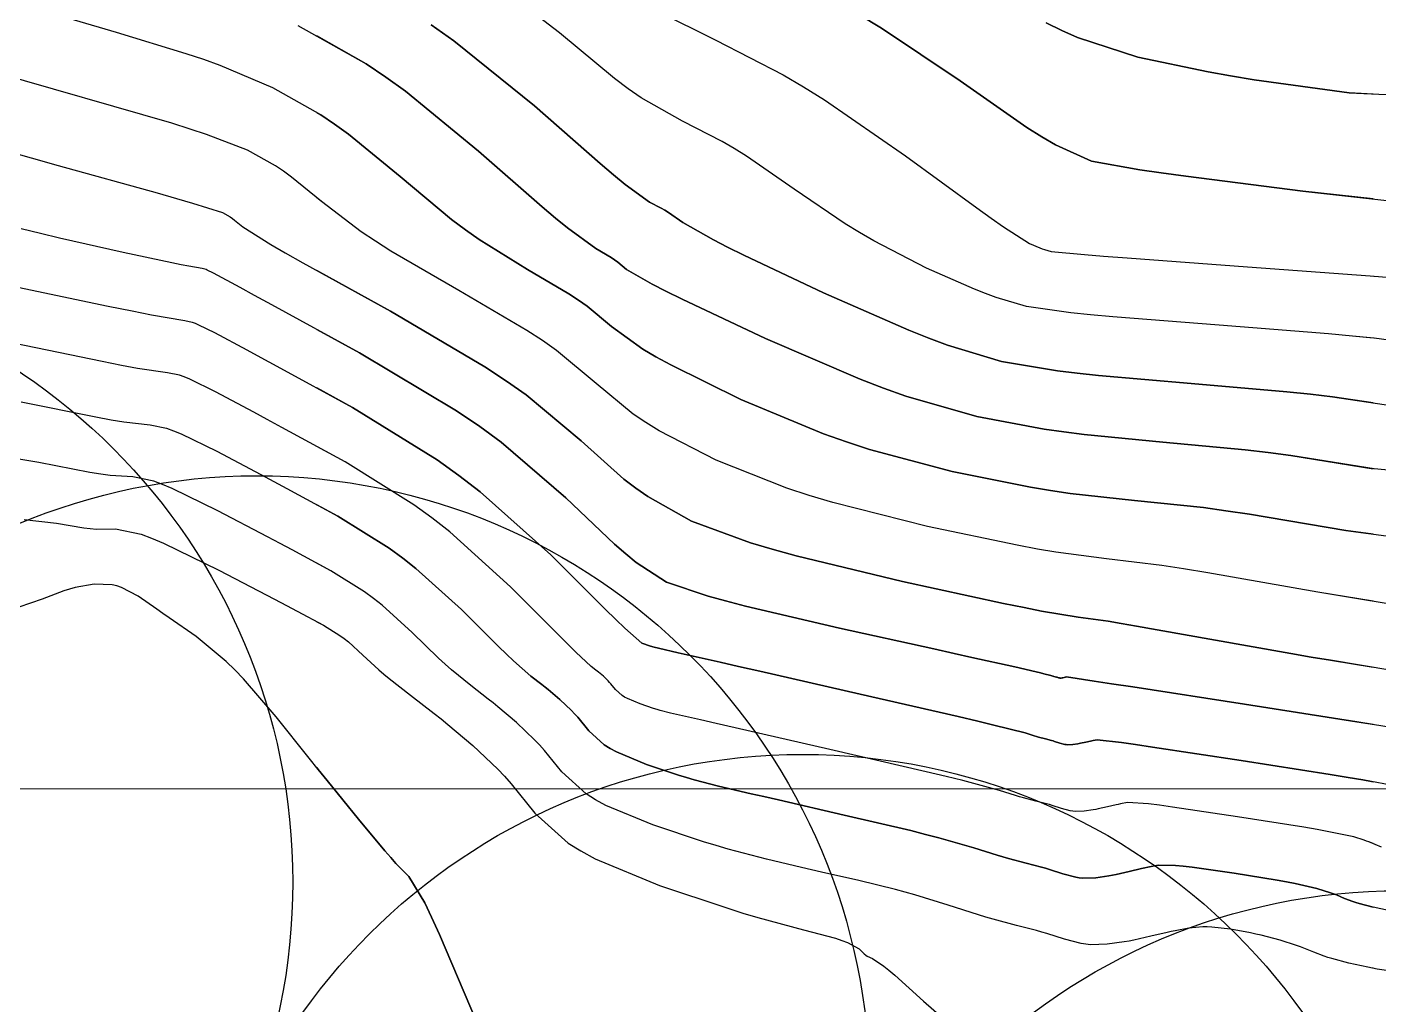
# Model space of a CAD drawing. Header units: metres. Extents: x 837117 to 838477, y 1189012 to 1191015.
# Drawn here: x 837811.2 to 837875.2, y 1190203.7 to 1190249.9 of the extents above; entities that cross this region are included whole.
import ezdxf

# ---------------------------------------------------------------- set-up
doc = ezdxf.new("R2010")
doc.units = ezdxf.units.M
doc.header["$LTSCALE"] = 0.3
for name, color, linetype in [('CIRCULOS', 60, 'Continuous'), ('COTAS 10', 1, 'Continuous'), ('COTAS INT', 252, 'Continuous')]:
    doc.layers.add(name, color=color, linetype=linetype)
doc.layers.add('COORD', color=7, linetype='Continuous', lineweight=20)

msp = doc.modelspace()

# ---------------------------------------------------------------- linework, layer by layer
at = {"layer": 'CIRCULOS'}
for centre in [(837794.787, 1190209.464), (837822.087, 1190199.683), (837847.92, 1190186.504), (837876.194, 1190180.057)]:
    msp.add_circle(centre, 29, dxfattribs=at)
at = {"layer": 'COORD'}
msp.add_line((837476.514, 1190213.872), (838476.514, 1190213.872), dxfattribs=at)
at = {"layer": 'COTAS 10'}
for points, elevation in [([(837859.451, 1190250.102), (837860.183, 1190249.743), (837860.931, 1190249.414), (837863.779, 1190248.485), (837867.113, 1190247.784), (837868.168, 1190247.598), (837869.281, 1190247.417), (837873.779, 1190246.792), (837879.036, 1190246.555)], 1670), ([(837874.923, 1190246.74), (837873.779, 1190246.792), (837869.281, 1190247.417), (837868.168, 1190247.598), (837867.113, 1190247.784), (837863.779, 1190248.485), (837860.931, 1190249.414), (837860.183, 1190249.743), (837859.451, 1190250.102)], 1670), ([(837824.035, 1190249.989), (837827.268, 1190248.161), (837828.189, 1190247.54), (837829.121, 1190246.87), (837832.583, 1190244.035), (837835.585, 1190241.406), (837836.228, 1190240.866), (837836.789, 1190240.408), (837838.136, 1190239.431), (837838.854, 1190239.009), (837839.019, 1190238.9), (837839.169, 1190238.795), (837839.588, 1190238.446), (837840.793, 1190237.748), (837841.438, 1190237.422), (837842.219, 1190237.039), (837846.165, 1190235.181), (837850.636, 1190233.255), (837851.748, 1190232.831), (837852.804, 1190232.454), (837856.165, 1190231.483), (837859.341, 1190230.895), (837860.282, 1190230.759), (837861.249, 1190230.635), (837864.963, 1190230.281), (837868.862, 1190229.917), (837869.945, 1190229.786), (837871.03, 1190229.641), (837874.923, 1190229.015)], 1680), ([(837878.961, 1190228.636), (837874.963, 1190229.009), (837871.03, 1190229.641), (837869.945, 1190229.786), (837868.862, 1190229.917), (837864.963, 1190230.281), (837861.249, 1190230.635), (837860.282, 1190230.759), (837859.341, 1190230.895), (837856.165, 1190231.483), (837852.804, 1190232.454), (837851.748, 1190232.831), (837850.636, 1190233.255), (837846.165, 1190235.181), (837842.219, 1190237.039), (837841.438, 1190237.422), (837840.793, 1190237.748), (837839.588, 1190238.446), (837839.169, 1190238.795), (837839.019, 1190238.9), (837838.854, 1190239.009), (837838.136, 1190239.431), (837836.789, 1190240.408), (837836.228, 1190240.866), (837835.585, 1190241.406), (837832.583, 1190244.035), (837829.121, 1190246.87), (837828.189, 1190247.54), (837827.268, 1190248.161), (837824.923, 1190249.487)], 1680), ([(837809.263, 1190237.915), (837815.057, 1190236.709), (837816.181, 1190236.48), (837817.098, 1190236.298), (837818.675, 1190236.022), (837819.025, 1190235.95), (837819.168, 1190235.897), (837819.33, 1190235.829), (837820.084, 1190235.462), (837821.622, 1190234.638), (837822.279, 1190234.282), (837823.037, 1190233.87), (837826.608, 1190231.92), (837830.62, 1190229.442), (837831.655, 1190228.698), (837832.657, 1190227.928), (837836.002, 1190224.937), (837838.568, 1190222.377), (837839.078, 1190221.879), (837839.502, 1190221.472), (837840.31, 1190220.764), (837840.721, 1190220.626), (837840.894, 1190220.579), (837841.093, 1190220.528), (837842.026, 1190220.31), (837844.017, 1190219.863), (837844.883, 1190219.667), (837845.886, 1190219.44), (837850.646, 1190218.358), (837855.281, 1190217.294), (837856.204, 1190217.078), (837856.972, 1190216.895), (837858.448, 1190216.521), (837858.875, 1190216.384), (837858.982, 1190216.352), (837859.084, 1190216.323), (837859.413, 1190216.236), (837859.697, 1190216.164), (837859.772, 1190216.143), (837859.845, 1190216.121), (837860.092, 1190216.041), (837860.329, 1190215.979), (837860.394, 1190215.97), (837860.46, 1190215.964), (837860.699, 1190215.97), (837860.939, 1190216.004), (837861.006, 1190216.016), (837861.073, 1190216.029), (837861.314, 1190216.082), (837861.544, 1190216.137), (837861.603, 1190216.15), (837861.66, 1190216.162), (837861.851, 1190216.199), (837863.004, 1190216.067), (837863.668, 1190215.973), (837864.481, 1190215.854), (837868.664, 1190215.217), (837872.888, 1190214.551), (837873.728, 1190214.413), (837874.425, 1190214.297), (837874.923, 1190214.203)], 1690), ([(837875.751, 1190214.047), (837874.425, 1190214.297), (837873.728, 1190214.413), (837872.888, 1190214.551), (837868.664, 1190215.217), (837864.481, 1190215.854), (837863.668, 1190215.973), (837863.004, 1190216.067), (837861.851, 1190216.199), (837861.66, 1190216.162), (837861.603, 1190216.15), (837861.544, 1190216.137), (837861.314, 1190216.082), (837861.073, 1190216.029), (837861.006, 1190216.016), (837860.939, 1190216.004), (837860.699, 1190215.97), (837860.46, 1190215.964), (837860.394, 1190215.97), (837860.329, 1190215.979), (837860.092, 1190216.041), (837859.845, 1190216.121), (837859.772, 1190216.143), (837859.697, 1190216.164), (837859.413, 1190216.236), (837859.084, 1190216.323), (837858.982, 1190216.352), (837858.875, 1190216.384), (837858.448, 1190216.521), (837856.972, 1190216.895), (837856.204, 1190217.078), (837855.281, 1190217.294), (837850.646, 1190218.358), (837845.886, 1190219.44), (837844.883, 1190219.667), (837844.017, 1190219.863), (837842.026, 1190220.31), (837841.093, 1190220.528), (837840.894, 1190220.579), (837840.721, 1190220.626), (837840.31, 1190220.764), (837839.502, 1190221.472), (837839.078, 1190221.879), (837838.568, 1190222.377), (837836.002, 1190224.937), (837832.657, 1190227.928), (837831.655, 1190228.698), (837830.62, 1190229.442), (837826.608, 1190231.92), (837824.923, 1190232.84)], 1690), ([(837832.487, 1190202.877), (837830.727, 1190206.992), (837830.355, 1190207.806), (837830.033, 1190208.479), (837829.288, 1190209.732), (837828.667, 1190210.35), (837828.423, 1190210.622), (837828.148, 1190210.938), (837826.893, 1190212.443), (837825.409, 1190214.275), (837824.99, 1190214.797), (837824.567, 1190215.325), (837823.007, 1190217.284), (837821.461, 1190219.082), (837821.046, 1190219.508), (837820.638, 1190219.904), (837819.211, 1190221.074), (837817.945, 1190221.957), (837817.638, 1190222.171), (837817.35, 1190222.372), (837816.465, 1190222.99), (837815.684, 1190223.401), (837815.461, 1190223.472), (837815.235, 1190223.524), (837814.394, 1190223.556), (837813.493, 1190223.392), (837813.23, 1190223.32), (837812.959, 1190223.236), (837811.931, 1190222.84), (837810.82, 1190222.464)], 1700), ([(837824.923, 1190214.88), (837824.99, 1190214.797), (837825.409, 1190214.275), (837826.893, 1190212.443), (837828.148, 1190210.938), (837828.423, 1190210.622), (837828.667, 1190210.35), (837829.288, 1190209.732), (837830.033, 1190208.479), (837830.355, 1190207.806), (837830.727, 1190206.992), (837832.487, 1190202.877)], 1700)]:
    msp.add_lwpolyline(points, dxfattribs=dict(at, elevation=elevation))
at = {"layer": 'COTAS INT'}
for points, elevation in [([(837874.923, 1190235.192), (837873.948, 1190235.292), (837872.802, 1190235.399), (837867.632, 1190235.809), (837862.596, 1190236.203), (837861.535, 1190236.301), (837860.618, 1190236.393), (837858.507, 1190236.684), (837857.072, 1190237.121), (837856.58, 1190237.305), (837856.048, 1190237.516), (837853.785, 1190238.507), (837851.285, 1190239.791), (837850.603, 1190240.186), (837849.926, 1190240.6), (837847.517, 1190242.239), (837845.259, 1190243.799), (837844.678, 1190244.162), (837844.115, 1190244.496), (837842.239, 1190245.456), (837840.28, 1190246.562), (837839.664, 1190246.989), (837839.017, 1190247.469), (837836.418, 1190249.635), (837833.178, 1190252.12)], 1676), ([(837877.632, 1190234.832), (837874.97, 1190235.187), (837873.948, 1190235.292), (837872.802, 1190235.399), (837867.632, 1190235.809), (837862.596, 1190236.203), (837861.535, 1190236.301), (837860.618, 1190236.393), (837858.507, 1190236.684), (837857.072, 1190237.121), (837856.58, 1190237.305), (837856.048, 1190237.516), (837853.785, 1190238.507), (837851.285, 1190239.791), (837850.603, 1190240.186), (837849.926, 1190240.6), (837847.517, 1190242.239), (837845.259, 1190243.799), (837844.678, 1190244.162), (837844.115, 1190244.496), (837842.239, 1190245.456), (837840.28, 1190246.562), (837839.664, 1190246.989), (837839.017, 1190247.469), (837836.418, 1190249.635), (837833.178, 1190252.12)], 1676), ([(837874.923, 1190225.924), (837873.629, 1190226.098), (837869.06, 1190226.868), (837867.944, 1190227.033), (837866.892, 1190227.176), (837863.629, 1190227.518), (837860.576, 1190227.85), (837859.656, 1190227.989), (837858.703, 1190228.146), (837854.994, 1190228.883), (837851.076, 1190229.933), (837849.991, 1190230.289), (837848.907, 1190230.673), (837844.994, 1190232.297), (837841.676, 1190233.926), (837840.966, 1190234.314), (837840.348, 1190234.674), (837838.871, 1190235.745), (837837.723, 1190236.701), (837837.312, 1190236.988), (837836.86, 1190237.285), (837834.893, 1190238.441), (837832.612, 1190239.859), (837831.962, 1190240.321), (837831.305, 1190240.813), (837828.865, 1190242.843), (837826.427, 1190244.84), (837825.77, 1190245.313), (837825.121, 1190245.75), (837822.843, 1190247.038), (837820.354, 1190248.082), (837819.573, 1190248.366), (837818.751, 1190248.647), (837815.448, 1190249.644), (837811.746, 1190250.737)], 1682), ([(837841.044, 1190250.66), (837843.81, 1190249.284), (837847.002, 1190247.652), (837847.96, 1190247.083), (837848.95, 1190246.465), (837852.791, 1190243.81), (837856.155, 1190241.361), (837856.844, 1190240.872), (837857.428, 1190240.465), (837858.659, 1190239.678), (837859.148, 1190239.464), (837859.262, 1190239.419), (837859.368, 1190239.379), (837859.678, 1190239.285), (837861.256, 1190239.142), (837862.161, 1190239.071), (837863.27, 1190238.987), (837868.966, 1190238.573), (837874.771, 1190238.14), (837874.923, 1190238.128)], 1674), ([(837841.044, 1190250.66), (837843.81, 1190249.284), (837847.002, 1190247.652), (837847.96, 1190247.083), (837848.95, 1190246.465), (837852.791, 1190243.81), (837856.155, 1190241.361), (837856.844, 1190240.872), (837857.428, 1190240.465), (837858.659, 1190239.678), (837859.148, 1190239.464), (837859.262, 1190239.419), (837859.368, 1190239.379), (837859.678, 1190239.285), (837861.256, 1190239.142), (837862.161, 1190239.071), (837863.27, 1190238.987), (837868.966, 1190238.573), (837874.771, 1190238.14), (837875.949, 1190238.045)], 1674), ([(837874.923, 1190241.777), (837871.588, 1190242.142), (837866.047, 1190242.853), (837864.882, 1190243.015), (837863.878, 1190243.162), (837861.588, 1190243.566), (837859.88, 1190244.334), (837859.242, 1190244.71), (837858.534, 1190245.156), (837855.381, 1190247.359), (837851.647, 1190249.863), (837850.571, 1190250.499)], 1672), ([(837850.571, 1190250.499), (837851.647, 1190249.863), (837855.381, 1190247.359), (837858.534, 1190245.156), (837859.242, 1190244.71), (837859.88, 1190244.334), (837861.588, 1190243.566), (837863.878, 1190243.162), (837864.882, 1190243.015), (837866.047, 1190242.853), (837871.588, 1190242.142), (837877.132, 1190241.535)], 1672), ([(837874.923, 1190232.126), (837873, 1190232.414), (837871.946, 1190232.539), (837870.832, 1190232.658), (837866.298, 1190233.045), (837861.923, 1190233.419), (837860.908, 1190233.53), (837859.979, 1190233.644), (837857.336, 1190234.084), (837854.775, 1190234.863), (837853.898, 1190235.191), (837852.948, 1190235.568), (837848.91, 1190237.336), (837845.142, 1190239.116), (837844.362, 1190239.501), (837843.696, 1190239.839), (837842.242, 1190240.668), (837841.569, 1190241.133), (837841.395, 1190241.241), (837841.227, 1190241.341), (837840.668, 1190241.627), (837839.515, 1190242.465), (837838.974, 1190242.913), (837838.335, 1190243.454), (837835.226, 1190246.186), (837831.419, 1190249.255), (837830.34, 1190250.008)], 1678), ([(837830.34, 1190250.008), (837831.419, 1190249.255), (837835.226, 1190246.186), (837838.335, 1190243.454), (837838.974, 1190242.913), (837839.515, 1190242.465), (837840.668, 1190241.627), (837841.227, 1190241.341), (837841.395, 1190241.241), (837841.569, 1190241.133), (837842.242, 1190240.668), (837843.696, 1190239.839), (837844.362, 1190239.501), (837845.142, 1190239.116), (837848.91, 1190237.336), (837852.948, 1190235.568), (837853.898, 1190235.191), (837854.775, 1190234.863), (837857.336, 1190234.084), (837859.979, 1190233.644), (837860.908, 1190233.53), (837861.923, 1190233.419), (837866.298, 1190233.045), (837870.832, 1190232.658), (837871.946, 1190232.539), (837873, 1190232.414), (837876.298, 1190231.921)], 1678), ([(837874.923, 1190222.748), (837872.295, 1190223.186), (837867.09, 1190224.095), (837865.942, 1190224.28), (837864.922, 1190224.435), (837862.295, 1190224.754), (837859.902, 1190225.066), (837859.03, 1190225.218), (837858.065, 1190225.398), (837853.823, 1190226.282), (837849.347, 1190227.412), (837848.235, 1190227.747), (837847.178, 1190228.091), (837843.823, 1190229.414), (837841.132, 1190230.813), (837840.494, 1190231.205), (837839.903, 1190231.599), (837838.154, 1190233.043), (837836.277, 1190234.606), (837835.605, 1190235.076), (837834.867, 1190235.562), (837831.651, 1190237.452), (837828.435, 1190239.31), (837827.697, 1190239.776), (837827.025, 1190240.22), (837825.148, 1190241.651), (837823.732, 1190242.811), (837823.351, 1190243.085), (837822.974, 1190243.339), (837821.651, 1190244.087), (837819.702, 1190244.832), (837818.93, 1190245.084), (837818.058, 1190245.356), (837809.71, 1190247.761)], 1684), ([(837824.923, 1190245.862), (837825.121, 1190245.75), (837825.77, 1190245.313), (837826.427, 1190244.84), (837828.865, 1190242.843), (837831.305, 1190240.813), (837831.962, 1190240.321), (837832.612, 1190239.859), (837834.893, 1190238.441), (837836.86, 1190237.285), (837837.312, 1190236.988), (837837.723, 1190236.701), (837838.871, 1190235.745), (837840.348, 1190234.674), (837840.966, 1190234.314), (837841.676, 1190233.926), (837844.994, 1190232.297), (837848.907, 1190230.673), (837849.991, 1190230.289), (837851.076, 1190229.933), (837854.994, 1190228.883), (837858.703, 1190228.146), (837859.656, 1190227.989), (837860.576, 1190227.85), (837863.629, 1190227.518), (837866.892, 1190227.176), (837867.944, 1190227.033), (837869.06, 1190226.868), (837873.629, 1190226.098), (837878.145, 1190225.492)], 1682), ([(837807.673, 1190244.784), (837812.69, 1190243.367), (837817.364, 1190242.066), (837818.287, 1190241.803), (837819.049, 1190241.582), (837820.459, 1190241.136), (837820.827, 1190240.928), (837820.931, 1190240.858), (837821.037, 1190240.781), (837821.431, 1190240.459), (837822.746, 1190239.627), (837823.432, 1190239.23), (837824.259, 1190238.761), (837828.409, 1190236.462), (837832.873, 1190233.838), (837833.898, 1190233.163), (837834.831, 1190232.511), (837837.436, 1190230.341), (837839.458, 1190228.525), (837840.022, 1190228.096), (837840.589, 1190227.699), (837842.652, 1190226.531), (837845.449, 1190225.51), (837846.478, 1190225.205), (837847.618, 1190224.892), (837852.652, 1190223.682), (837857.427, 1190222.649), (837858.403, 1190222.447), (837859.229, 1190222.282), (837860.961, 1190221.99), (837862.374, 1190221.799), (837862.999, 1190221.698), (837863.726, 1190221.576), (837867.194, 1190220.961), (837871.028, 1190220.276), (837871.985, 1190220.111), (837872.896, 1190219.955), (837874.923, 1190219.625)], 1686), ([(837877.33, 1190222.347), (837872.295, 1190223.186), (837867.09, 1190224.095), (837865.942, 1190224.28), (837864.922, 1190224.435), (837862.295, 1190224.754), (837859.902, 1190225.066), (837859.03, 1190225.218), (837858.065, 1190225.398), (837853.823, 1190226.282), (837849.347, 1190227.412), (837848.235, 1190227.747), (837847.178, 1190228.091), (837843.823, 1190229.414), (837841.132, 1190230.813), (837840.494, 1190231.205), (837839.903, 1190231.599), (837838.154, 1190233.043), (837836.277, 1190234.606), (837835.605, 1190235.076), (837834.867, 1190235.562), (837831.651, 1190237.452), (837828.435, 1190239.31), (837827.697, 1190239.776), (837827.025, 1190240.22), (837825.148, 1190241.651), (837824.923, 1190241.835)], 1684), ([(837874.923, 1190216.923), (837874.146, 1190217.046), (837868.827, 1190217.878), (837863.546, 1190218.695), (837862.535, 1190218.85), (837861.72, 1190218.975), (837860.405, 1190219.168), (837860.363, 1190219.16), (837860.351, 1190219.158), (837860.338, 1190219.155), (837860.288, 1190219.143), (837860.235, 1190219.131), (837860.22, 1190219.128), (837860.205, 1190219.126), (837860.153, 1190219.118), (837860.101, 1190219.117), (837860.086, 1190219.118), (837860.072, 1190219.12), (837860.02, 1190219.134), (837859.966, 1190219.152), (837859.95, 1190219.156), (837859.934, 1190219.161), (837859.871, 1190219.177), (837859.8, 1190219.196), (837859.777, 1190219.202), (837859.754, 1190219.209), (837859.66, 1190219.239), (837859.338, 1190219.321), (837859.17, 1190219.361), (837858.968, 1190219.408), (837857.954, 1190219.641), (837855.931, 1190220.094), (837855.093, 1190220.281), (837854.135, 1190220.493), (837849.669, 1190221.481), (837845.218, 1190222.519), (837844.269, 1190222.763), (837843.443, 1190222.989), (837841.481, 1190223.647), (837840.045, 1190224.586), (837839.55, 1190224.988), (837839.013, 1190225.451), (837836.719, 1190227.639), (837833.658, 1190230.266), (837832.637, 1190231.007), (837831.54, 1190231.753), (837826.95, 1190234.497), (837822.798, 1190236.767), (837821.976, 1190237.216), (837821.297, 1190237.586), (837820.032, 1190238.272), (837819.745, 1190238.411), (837819.683, 1190238.437), (837819.629, 1190238.458), (837819.495, 1190238.485), (837818.872, 1190238.595), (837818.509, 1190238.667), (837818.063, 1190238.758), (837815.764, 1190239.237), (837812.752, 1190239.918), (837811.857, 1190240.137), (837810.934, 1190240.368)], 1688), ([(837875.809, 1190219.481), (837872.896, 1190219.955), (837871.985, 1190220.111), (837871.028, 1190220.276), (837867.194, 1190220.961), (837863.726, 1190221.576), (837862.999, 1190221.698), (837862.374, 1190221.799), (837860.961, 1190221.99), (837859.229, 1190222.282), (837858.403, 1190222.447), (837857.427, 1190222.649), (837852.652, 1190223.682), (837847.618, 1190224.892), (837846.478, 1190225.205), (837845.449, 1190225.51), (837842.652, 1190226.531), (837840.589, 1190227.699), (837840.022, 1190228.096), (837839.458, 1190228.525), (837837.436, 1190230.341), (837834.831, 1190232.511), (837833.898, 1190233.163), (837832.873, 1190233.838), (837828.409, 1190236.462), (837824.923, 1190238.393)], 1686), ([(837824.923, 1190235.605), (837826.95, 1190234.497), (837831.54, 1190231.753), (837832.637, 1190231.007), (837833.658, 1190230.266), (837836.719, 1190227.639), (837839.013, 1190225.451), (837839.55, 1190224.988), (837840.045, 1190224.586), (837841.481, 1190223.647), (837843.443, 1190222.989), (837844.269, 1190222.763), (837845.218, 1190222.519), (837849.669, 1190221.481), (837854.135, 1190220.493), (837855.093, 1190220.281), (837855.931, 1190220.094), (837857.954, 1190219.641), (837858.968, 1190219.408), (837859.17, 1190219.361), (837859.338, 1190219.321), (837859.66, 1190219.239), (837859.754, 1190219.209), (837859.777, 1190219.202), (837859.8, 1190219.196), (837859.871, 1190219.177), (837859.934, 1190219.161), (837859.95, 1190219.156), (837859.966, 1190219.152), (837860.02, 1190219.134), (837860.072, 1190219.12), (837860.086, 1190219.118), (837860.101, 1190219.117), (837860.153, 1190219.118), (837860.205, 1190219.126), (837860.22, 1190219.128), (837860.235, 1190219.131), (837860.288, 1190219.143), (837860.338, 1190219.155), (837860.351, 1190219.158), (837860.363, 1190219.16), (837860.405, 1190219.168), (837861.72, 1190218.975), (837862.535, 1190218.85), (837863.546, 1190218.695), (837868.827, 1190217.878), (837874.146, 1190217.046), (837875.181, 1190216.882), (837876.026, 1190216.746)], 1688), ([(837874.923, 1190211.283), (837874.716, 1190211.37), (837874.611, 1190211.408), (837874.497, 1190211.448), (837874.005, 1190211.602), (837872.824, 1190211.848), (837872.275, 1190211.945), (837871.63, 1190212.055), (837868.5, 1190212.556), (837865.416, 1190213.014), (837864.8, 1190213.096), (837864.287, 1190213.16), (837863.297, 1190213.229), (837862.958, 1190213.163), (837862.856, 1190213.141), (837862.75, 1190213.118), (837862.341, 1190213.022), (837861.911, 1190212.926), (837861.792, 1190212.903), (837861.673, 1190212.883), (837861.246, 1190212.821), (837860.82, 1190212.81), (837860.703, 1190212.821), (837860.586, 1190212.837), (837860.164, 1190212.947), (837859.723, 1190213.091), (837859.594, 1190213.129), (837859.461, 1190213.167), (837858.954, 1190213.296), (837858.368, 1190213.45), (837858.186, 1190213.502), (837857.996, 1190213.559), (837857.235, 1190213.803), (837855.507, 1190214.265), (837854.707, 1190214.461), (837853.767, 1190214.685), (837849.21, 1190215.739), (837844.726, 1190216.76), (837843.833, 1190216.963), (837843.091, 1190217.133), (837841.668, 1190217.459), (837841.18, 1190217.588), (837841.027, 1190217.633), (837840.867, 1190217.682), (837840.224, 1190217.895), (837839.626, 1190218.144), (837839.493, 1190218.216), (837839.374, 1190218.29), (837839.065, 1190218.57), (837838.845, 1190218.842), (837838.783, 1190218.912), (837838.72, 1190218.979), (837838.487, 1190219.199), (837838.254, 1190219.395), (837838.19, 1190219.446), (837838.128, 1190219.496), (837837.907, 1190219.666), (837837.191, 1190220.342), (837836.816, 1190220.71), (837836.365, 1190221.158), (837834.1, 1190223.43), (837831.217, 1190226.032), (837830.377, 1190226.687), (837829.518, 1190227.314), (837826.267, 1190229.343), (837823.276, 1190230.973), (837822.582, 1190231.348), (837821.946, 1190231.69), (837820.136, 1190232.652), (837818.916, 1190233.246), (837818.652, 1190233.356), (837818.421, 1190233.442), (837817.854, 1190233.559), (837816.448, 1190233.764), (837815.688, 1190233.907), (837814.766, 1190234.087), (837810.098, 1190235.048)], 1692), ([(837810.933, 1190232.181), (837814.476, 1190231.466), (837815.194, 1190231.334), (837815.798, 1190231.23), (837817.034, 1190231.095), (837817.817, 1190230.934), (837818.137, 1190230.815), (837818.501, 1190230.663), (837820.188, 1190229.842), (837822.271, 1190228.742), (837822.885, 1190228.414), (837823.515, 1190228.075), (837825.925, 1190226.766), (837828.351, 1190225.252), (837828.992, 1190224.784), (837829.619, 1190224.295), (837831.77, 1190222.354), (837833.529, 1190220.607), (837833.909, 1190220.241), (837834.242, 1190219.926), (837835.058, 1190219.211), (837835.581, 1190218.81), (837835.728, 1190218.692), (837835.878, 1190218.571), (837836.428, 1190218.109), (837836.978, 1190217.589), (837837.126, 1190217.431), (837837.274, 1190217.267), (837837.793, 1190216.624), (837838.523, 1190215.964), (837838.803, 1190215.79), (837839.116, 1190215.619), (837840.53, 1190215.031), (837842.046, 1190214.529), (837842.424, 1190214.412), (837842.784, 1190214.306), (837843.937, 1190214.001), (837845.48, 1190213.645), (837846.086, 1190213.506), (837846.77, 1190213.349), (837849.89, 1190212.638), (837853.037, 1190211.898), (837853.738, 1190211.723), (837854.367, 1190211.561), (837856.022, 1190211.085), (837857.117, 1190210.735), (837857.391, 1190210.652), (837857.653, 1190210.577), (837858.495, 1190210.356), (837859.224, 1190210.17), (837859.415, 1190210.116), (837859.602, 1190210.061), (837860.237, 1190209.854), (837860.842, 1190209.696), (837861.011, 1190209.672), (837861.18, 1190209.657), (837861.792, 1190209.673), (837862.407, 1190209.761), (837862.578, 1190209.791), (837862.749, 1190209.823), (837863.368, 1190209.961), (837863.957, 1190210.1), (837864.108, 1190210.133), (837864.255, 1190210.164), (837864.743, 1190210.259), (837865.571, 1190210.252), (837865.932, 1190210.219), (837866.35, 1190210.173), (837868.336, 1190209.894), (837870.373, 1190209.559), (837870.823, 1190209.476), (837871.224, 1190209.399), (837872.26, 1190209.157), (837872.895, 1190208.958), (837873.042, 1190208.907), (837873.177, 1190208.858), (837873.563, 1190208.696), (837873.957, 1190208.54), (837874.097, 1190208.495), (837874.251, 1190208.449), (837874.92, 1190208.276), (837874.923, 1190208.275)], 1694), ([(837874.923, 1190205.388), (837874.891, 1190205.394), (837874.66, 1190205.438), (837873.774, 1190205.632), (837872.955, 1190205.844), (837872.766, 1190205.901), (837872.594, 1190205.956), (837872.112, 1190206.147), (837871.639, 1190206.346), (837871.474, 1190206.406), (837871.293, 1190206.468), (837870.515, 1190206.712), (837869.623, 1190206.95), (837869.37, 1190207.008), (837869.115, 1190207.063), (837868.172, 1190207.233), (837867.285, 1190207.332), (837867.064, 1190207.342), (837866.855, 1190207.344), (837866.189, 1190207.289), (837865.552, 1190207.166), (837865.361, 1190207.125), (837865.163, 1190207.081), (837864.395, 1190206.9), (837863.587, 1190206.721), (837863.364, 1190206.678), (837863.141, 1190206.639), (837862.338, 1190206.524), (837861.539, 1190206.503), (837861.319, 1190206.523), (837861.099, 1190206.555), (837860.309, 1190206.761), (837859.481, 1190207.031), (837859.237, 1190207.103), (837858.988, 1190207.173), (837858.036, 1190207.416), (837856.937, 1190207.704), (837856.596, 1190207.803), (837856.238, 1190207.91), (837854.81, 1190208.366), (837853.226, 1190208.857), (837852.77, 1190208.985), (837852.307, 1190209.111), (837850.57, 1190209.538), (837848.814, 1190209.939), (837848.339, 1190210.048), (837847.868, 1190210.157), (837846.206, 1190210.543), (837844.389, 1190211.024), (837843.821, 1190211.192), (837843.225, 1190211.376), (837840.835, 1190212.167), (837838.607, 1190213.093), (837838.113, 1190213.363), (837837.672, 1190213.638), (837836.521, 1190214.678), (837835.702, 1190215.691), (837835.47, 1190215.95), (837835.236, 1190216.199), (837834.369, 1190217.019), (837833.501, 1190217.747), (837833.266, 1190217.938), (837833.033, 1190218.124), (837832.21, 1190218.757), (837831.294, 1190219.51), (837831.001, 1190219.772), (837830.693, 1190220.057), (837829.44, 1190221.278), (837828.021, 1190222.559), (837827.607, 1190222.881), (837827.184, 1190223.19), (837825.583, 1190224.189), (837823.754, 1190225.178), (837823.188, 1190225.48), (837822.595, 1190225.794), (837820.24, 1190227.032), (837818.087, 1190228.08), (837817.622, 1190228.274), (837817.213, 1190228.427), (837816.213, 1190228.632), (837815.149, 1190228.697), (837814.7, 1190228.761), (837814.185, 1190228.845), (837811.768, 1190229.315), (837809.183, 1190229.741)], 1696), ([(837875.319, 1190211.124), (837875.014, 1190211.245), (837874.716, 1190211.37), (837874.611, 1190211.408), (837874.497, 1190211.448), (837874.005, 1190211.602), (837872.824, 1190211.848), (837872.275, 1190211.945), (837871.63, 1190212.055), (837868.5, 1190212.556), (837865.416, 1190213.014), (837864.8, 1190213.096), (837864.287, 1190213.16), (837863.297, 1190213.229), (837862.958, 1190213.163), (837862.856, 1190213.141), (837862.75, 1190213.118), (837862.341, 1190213.022), (837861.911, 1190212.926), (837861.792, 1190212.903), (837861.673, 1190212.883), (837861.246, 1190212.821), (837860.82, 1190212.81), (837860.703, 1190212.821), (837860.586, 1190212.837), (837860.164, 1190212.947), (837859.723, 1190213.091), (837859.594, 1190213.129), (837859.461, 1190213.167), (837858.954, 1190213.296), (837858.368, 1190213.45), (837858.186, 1190213.502), (837857.996, 1190213.559), (837857.235, 1190213.803), (837855.507, 1190214.265), (837854.707, 1190214.461), (837853.767, 1190214.685), (837849.21, 1190215.739), (837844.726, 1190216.76), (837843.833, 1190216.963), (837843.091, 1190217.133), (837841.668, 1190217.459), (837841.18, 1190217.588), (837841.027, 1190217.633), (837840.867, 1190217.682), (837840.224, 1190217.895), (837839.626, 1190218.144), (837839.493, 1190218.216), (837839.374, 1190218.29), (837839.065, 1190218.57), (837838.845, 1190218.842), (837838.783, 1190218.912), (837838.72, 1190218.979), (837838.487, 1190219.199), (837838.254, 1190219.395), (837838.19, 1190219.446), (837838.128, 1190219.496), (837837.907, 1190219.666), (837837.191, 1190220.342), (837836.816, 1190220.71), (837836.365, 1190221.158), (837834.1, 1190223.43), (837831.217, 1190226.032), (837830.377, 1190226.687), (837829.518, 1190227.314), (837826.267, 1190229.343), (837824.923, 1190230.075)], 1692), ([(837875.643, 1190208.117), (837874.92, 1190208.276), (837874.251, 1190208.449), (837874.097, 1190208.495), (837873.957, 1190208.54), (837873.563, 1190208.696), (837873.177, 1190208.858), (837873.042, 1190208.907), (837872.895, 1190208.958), (837872.26, 1190209.157), (837871.224, 1190209.399), (837870.823, 1190209.476), (837870.373, 1190209.559), (837868.336, 1190209.894), (837866.35, 1190210.173), (837865.932, 1190210.219), (837865.571, 1190210.252), (837864.743, 1190210.259), (837864.255, 1190210.164), (837864.108, 1190210.133), (837863.957, 1190210.1), (837863.368, 1190209.961), (837862.749, 1190209.823), (837862.578, 1190209.791), (837862.407, 1190209.761), (837861.792, 1190209.673), (837861.18, 1190209.657), (837861.011, 1190209.672), (837860.842, 1190209.696), (837860.237, 1190209.854), (837859.602, 1190210.061), (837859.415, 1190210.116), (837859.224, 1190210.17), (837858.495, 1190210.356), (837857.653, 1190210.577), (837857.391, 1190210.652), (837857.117, 1190210.735), (837856.022, 1190211.085), (837854.367, 1190211.561), (837853.738, 1190211.723), (837853.037, 1190211.898), (837849.89, 1190212.638), (837846.77, 1190213.349), (837846.086, 1190213.506), (837845.48, 1190213.645), (837843.937, 1190214.001), (837842.784, 1190214.306), (837842.424, 1190214.412), (837842.046, 1190214.529), (837840.53, 1190215.031), (837839.116, 1190215.619), (837838.803, 1190215.79), (837838.523, 1190215.964), (837837.793, 1190216.624), (837837.274, 1190217.267), (837837.126, 1190217.431), (837836.978, 1190217.589), (837836.428, 1190218.109), (837835.878, 1190218.571), (837835.728, 1190218.692), (837835.581, 1190218.81), (837835.058, 1190219.211), (837834.242, 1190219.926), (837833.909, 1190220.241), (837833.529, 1190220.607), (837831.77, 1190222.354), (837829.619, 1190224.295), (837828.992, 1190224.784), (837828.351, 1190225.252), (837825.925, 1190226.766), (837824.923, 1190227.31)], 1694), ([(837811.074, 1190226.613), (837812.603, 1190226.448), (837813.894, 1190226.223), (837814.206, 1190226.187), (837814.499, 1190226.163), (837815.392, 1190226.169), (837816.61, 1190225.919), (837817.106, 1190225.733), (837817.672, 1190225.497), (837820.292, 1190224.222), (837822.92, 1190222.846), (837823.491, 1190222.546), (837823.993, 1190222.28), (837825.241, 1190221.612), (837826.017, 1190221.128), (837826.222, 1190220.979), (837826.422, 1190220.822), (837827.11, 1190220.202), (837827.857, 1190219.506), (837828.094, 1190219.302), (837828.345, 1190219.094), (837829.362, 1190218.302), (837830.486, 1190217.438), (837830.804, 1190217.184), (837831.125, 1190216.923), (837832.31, 1190215.93), (837833.493, 1190214.809), (837833.814, 1190214.469), (837834.131, 1190214.116), (837835.249, 1190212.732), (837836.821, 1190211.312), (837837.423, 1190210.936), (837838.098, 1190210.568), (837841.14, 1190209.302), (837844.324, 1190208.241), (837845.088, 1190208.002), (837845.801, 1190207.787), (837847.954, 1190207.207), (837849.466, 1190206.81), (837849.775, 1190206.71), (837850.038, 1190206.614), (837850.59, 1190206.305), (837850.836, 1190206.064), (837850.905, 1190206.012), (837850.975, 1190205.966), (837851.228, 1190205.851), (837851.754, 1190205.496), (837851.996, 1190205.299), (837852.278, 1190205.059), (837853.645, 1190203.833), (837855.226, 1190202.441)], 1698), ([(837875.87, 1190205.24), (837875.115, 1190205.353), (837874.891, 1190205.394), (837874.66, 1190205.438), (837873.774, 1190205.632), (837872.955, 1190205.844), (837872.766, 1190205.901), (837872.594, 1190205.956), (837872.112, 1190206.147), (837871.639, 1190206.346), (837871.474, 1190206.406), (837871.293, 1190206.468), (837870.515, 1190206.712), (837869.623, 1190206.95), (837869.37, 1190207.008), (837869.115, 1190207.063), (837868.172, 1190207.233), (837867.285, 1190207.332), (837867.064, 1190207.342), (837866.855, 1190207.344), (837866.189, 1190207.289), (837865.552, 1190207.166), (837865.361, 1190207.125), (837865.163, 1190207.081), (837864.395, 1190206.9), (837863.587, 1190206.721), (837863.364, 1190206.678), (837863.141, 1190206.639), (837862.338, 1190206.524), (837861.539, 1190206.503), (837861.319, 1190206.523), (837861.099, 1190206.555), (837860.309, 1190206.761), (837859.481, 1190207.031), (837859.237, 1190207.103), (837858.988, 1190207.173), (837858.036, 1190207.416), (837856.937, 1190207.704), (837856.596, 1190207.803), (837856.238, 1190207.91), (837854.81, 1190208.366), (837853.226, 1190208.857), (837852.77, 1190208.985), (837852.307, 1190209.111), (837850.57, 1190209.538), (837848.814, 1190209.939), (837848.339, 1190210.048), (837847.868, 1190210.157), (837846.206, 1190210.543), (837844.389, 1190211.024), (837843.821, 1190211.192), (837843.225, 1190211.376), (837840.835, 1190212.167), (837838.607, 1190213.093), (837838.113, 1190213.363), (837837.672, 1190213.638), (837836.521, 1190214.678), (837835.702, 1190215.691), (837835.47, 1190215.95), (837835.236, 1190216.199), (837834.369, 1190217.019), (837833.501, 1190217.747), (837833.266, 1190217.938), (837833.033, 1190218.124), (837832.21, 1190218.757), (837831.294, 1190219.51), (837831.001, 1190219.772), (837830.693, 1190220.057), (837829.44, 1190221.278), (837828.021, 1190222.559), (837827.607, 1190222.881), (837827.184, 1190223.19), (837825.583, 1190224.189), (837824.923, 1190224.546)], 1696), ([(837824.923, 1190221.782), (837825.241, 1190221.612), (837826.017, 1190221.128), (837826.222, 1190220.979), (837826.422, 1190220.822), (837827.11, 1190220.202), (837827.857, 1190219.506), (837828.094, 1190219.302), (837828.345, 1190219.094), (837829.362, 1190218.302), (837830.486, 1190217.438), (837830.804, 1190217.184), (837831.125, 1190216.923), (837832.31, 1190215.93), (837833.493, 1190214.809), (837833.814, 1190214.469), (837834.131, 1190214.116), (837835.249, 1190212.732), (837836.821, 1190211.312), (837837.423, 1190210.936), (837838.098, 1190210.568), (837841.14, 1190209.302), (837844.324, 1190208.241), (837845.088, 1190208.002), (837845.801, 1190207.787), (837847.954, 1190207.207), (837849.466, 1190206.81), (837849.775, 1190206.71), (837850.038, 1190206.614), (837850.59, 1190206.305), (837850.836, 1190206.064), (837850.905, 1190206.012), (837850.975, 1190205.966), (837851.228, 1190205.851), (837851.754, 1190205.496), (837851.996, 1190205.299), (837852.278, 1190205.059), (837853.645, 1190203.833), (837855.226, 1190202.441)], 1698)]:
    msp.add_lwpolyline(points, dxfattribs=dict(at, elevation=elevation))

doc.saveas('drawing.dxf')
